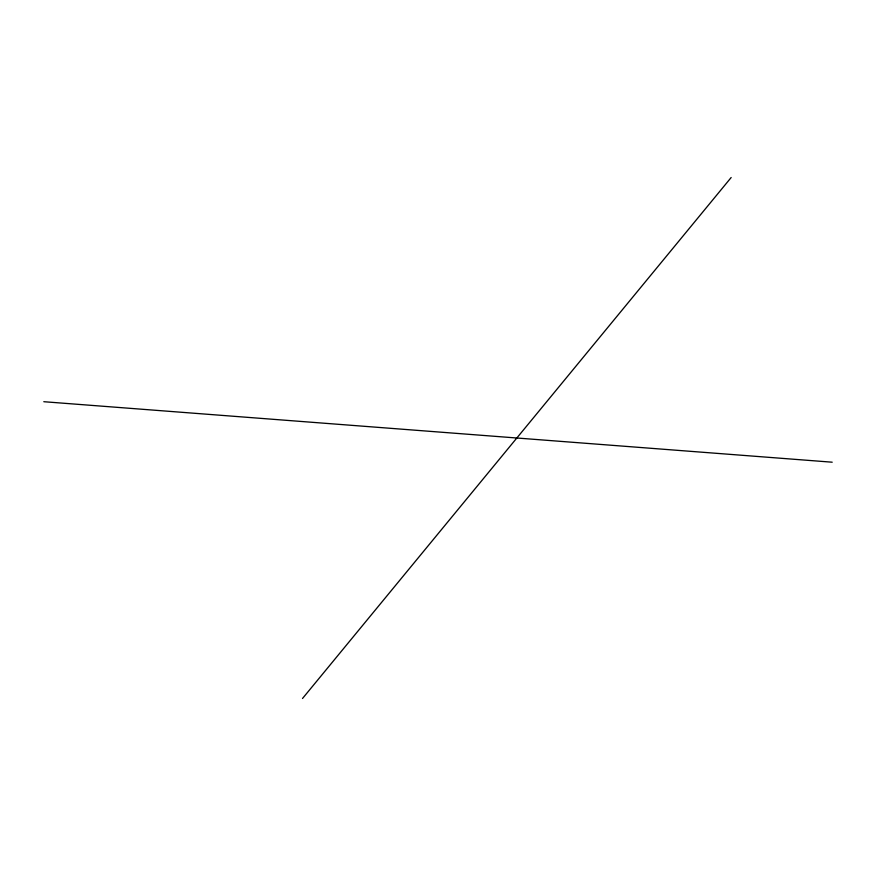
<?xml version="1.0" encoding="UTF-8"?>
<svg xmlns="http://www.w3.org/2000/svg" width="876" height="876" viewBox="0 0 876 876"><rect width="100%" height="100%" fill="white"/><g stroke="black" fill="none" stroke-linecap="round" stroke-linejoin="round"><path stroke-width="1.31" d="M302.516 698.479L731.164 177.521M43.8 401.712L832.2 462.2"/></g></svg>
